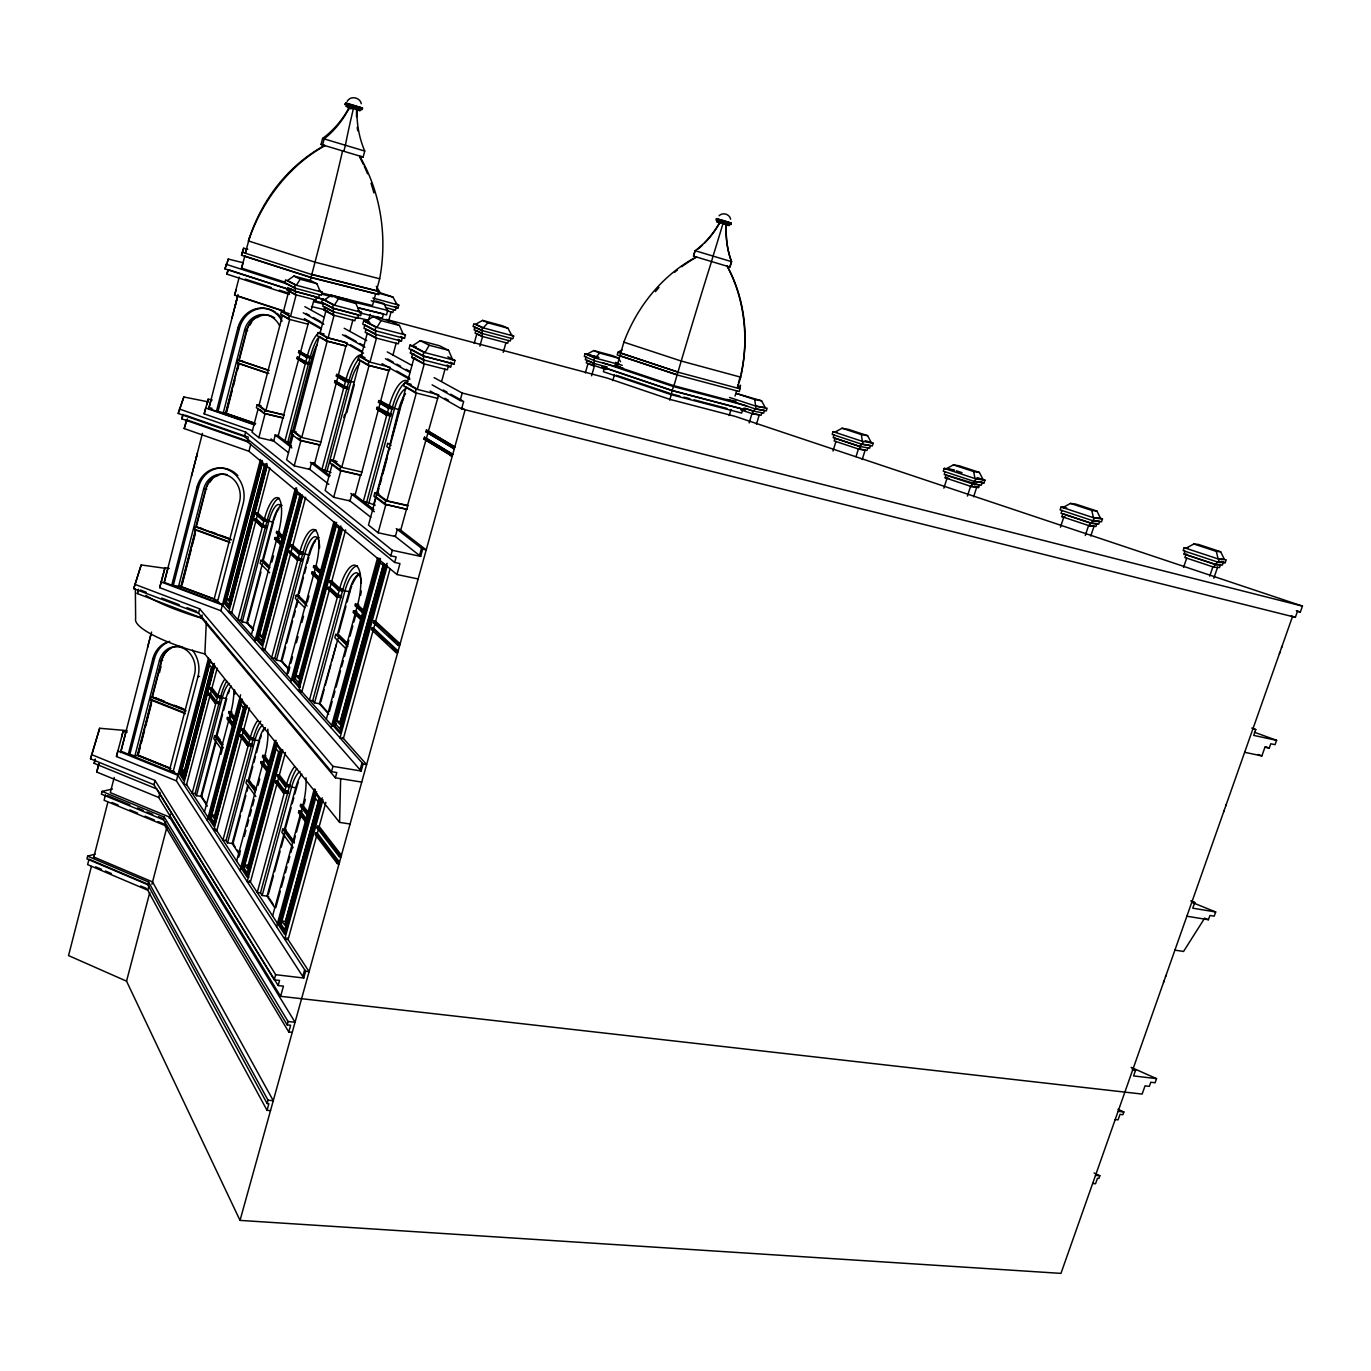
<?xml version="1.0" encoding="UTF-8"?>
<svg xmlns="http://www.w3.org/2000/svg" width="1371" height="1371" viewBox="0 0 1371 1371"><rect width="100%" height="100%" fill="white"/><g stroke="black" fill="none" stroke-linecap="round" stroke-linejoin="round"><path stroke-width="1.5" d="M350.102 824.005L339.597 822.394L340.642 778.677M339.597 822.394L204.862 653.984L206.336 621.474M622.177 349.776L617.978 352.261L617.19 354.969L677.051 374.917L739.312 391.54L740.494 385.217L739.706 387.822M737.889 384.514L737.461 387.959L740.7 377.162A145.395 121.265 -79 0 0 727.144 266.231M1131.161 1067.358L1156.541 1078.634L1155.085 1082.747L1150.8 1082.25L1149.344 1086.346L1145.042 1085.849L1142.129 1094.075L280.627 996.323L283.437 986.143L278.159 985.543L279.564 980.436L274.269 979.819L153.963 784.726L90.52 758.797L99.672 728.275L127.126 730.623M361.738 782.104L335.347 777.82L336.803 772.541L331.491 771.667L198.555 613.214L133.724 588.639L141.179 564.938L164.4 568.211M418.155 578.956L396.956 574.518L399.972 563.567L394.642 562.436L396.15 556.952L390.804 555.803L244.466 436.578L178.213 413.459L183.834 396.973L208.546 401.926M99.672 728.275L90.52 758.797M141.179 564.938L133.724 588.639M183.834 396.973L178.213 413.459M278.159 985.543L156.894 789.01L94.153 763.339L95.216 759.157M335.347 777.82L201.434 617.91L137.323 593.574L138.42 589.273M394.642 562.436L247.294 441.702L181.777 418.806L182.909 414.368M280.627 996.323L158.71 797.476L96.707 772.027L98.832 763.681M396.956 574.518L248.939 451.282L184.194 428.557L186.456 419.697M290.858 290.189L224.895 268.819L228.289 259.05L242.633 262.632M227.552 261.947L228.289 259.05M289.452 294.439L226.832 274.114L227.997 269.59L288.63 289.212M196.122 458.222L197.39 453.253L191.443 476.285M112.422 789.028L102.088 791.393L101.385 794.152L163.526 819.858L287.156 1024.891L290.635 1025.268L288.767 1031.986L292.246 1032.346M95.165 854.099L87.658 856.155L86.956 858.897L147.862 884.758L267.139 1103.552L268.887 1103.706L267.037 1110.321L270.515 1110.63M376.305 286.35L379.527 291.663L378.739 294.628L311.08 277.61L241.519 255.28L243.661 248.22L247.808 249.265M243.661 248.22L241.519 255.28M105.498 794.786L104.093 800.287L164.726 825.411L288.767 1031.986M303.745 978.02L176.379 780.87L116.449 756.501L117.872 750.948L177.836 775.283L305.63 971.234L303.745 978.02L275.674 974.695L155.06 780.493L91.583 754.598M121.608 737.118L122.996 731.737L127.229 732.097M161.144 581.955L222.41 605.005L363.109 763.99L361.156 771.016L220.902 610.763L159.687 587.662L164.983 567.783L169.216 568.382M164.983 567.783L159.687 587.662M252.624 430.717L204.193 413.871L205.701 407.992L254.166 424.787M206.695 404.891L208.152 399.184L212.248 400.006M284.688 311.56L234.595 295.159L239.205 277.148M285.734 282.409L241.519 268.116L244.843 255.966M311.834 274.354L376.477 290.686L379.664 278.793L315.022 262.169L248.477 240.97A158.111 133.124 -73.3 0 1 324.961 145.617L324.584 145.497A164.417 146.577 -85.8 0 0 249.573 237.457L245.375 253.052L246.591 249.145M91.377 866.523L68.55 955.587L126.543 981.173L240.028 1220.396L1060.965 1273.385L1292.493 616.59M93.502 858.246L107.829 802.326M110.485 791.975L114.204 777.477M120.579 752.61L151.581 632.048M164.16 582.624L202.428 433.373M254.886 424.582L208.769 408.609L238.023 294.491M234.715 307.755L237.611 296.29L232.007 318.003M147.571 647.369L150.879 634.516M169.713 641.337A27.043 23.427 80.2 0 0 152.781 659.023L128.326 754.187L134.906 755.849L138.18 755.164L170.861 768.411M178.419 586.977L203.628 489.087A21.37 18.68 85.7 0 1 226.849 475.137A21.37 18.68 85.7 0 1 239.497 501.992L213.842 600.292L218.949 602.212L217.372 602.366L243.113 503.86A27.523 24.044 85.7 0 0 226.832 469.293A27.523 24.044 85.7 0 0 196.944 487.271L171.769 585.211L181.623 586.702L215.024 599.264M282.1 321.02A28.037 24.558 -88.9 0 0 257.954 308.372A28.037 24.558 -88.9 0 0 237.783 328.337L216.481 411.266L226.335 413.322L232.196 390.598M129.971 753.844L154.426 658.8A27.009 23.41 80.2 0 1 169.37 641.697M173.38 585.074L198.538 487.271A27.489 24.027 85.7 0 1 237.869 475.634M218.058 411.369L239.359 328.543A28.003 24.524 -88.9 0 1 275.657 312.314M134.906 755.849L159.396 660.753A20.993 18.2 80.2 0 1 182.103 647.763A20.993 18.2 80.2 0 1 194.511 674.395L169.593 769.902L174.58 771.924L172.986 772.284L197.972 676.606A27.043 23.427 80.2 0 0 192.386 650.06M223.199 413.151L244.552 330.274A21.782 19.074 -88.9 0 1 260.833 314.679A21.782 19.074 -88.9 0 1 279.615 325.818M185.393 713.691L150.484 699.878L151.204 697.085L152.832 696.811M230.054 542.608L194.391 529.549L195.128 526.67L202.668 528.778M267.636 373.34L237.303 363.075L238.057 360.11L243.661 361.636M152.421 696.879L161.829 660.411A20.959 18.183 80.2 0 1 170.552 648.432M195.59 529.497L180.818 586.771L214.63 599.298M196.327 526.618L206.01 489.087M239.239 360.23L246.883 330.565A21.73 19.057 -88.9 0 1 259.068 316.05M151.581 701.678L137.768 755.25L170.467 768.497M181.229 586.737L195.453 531.537M138.18 755.164L140.305 746.921M141.367 742.791L144.555 730.417M145.617 726.287L151.478 703.614M159.447 672.664L161.041 666.477M182.137 584.68L191.066 550.097M192.111 546.035L195.265 533.816M233.276 386.468L234.869 380.264M237.526 369.93L239.137 363.726M153.963 784.726L155.06 780.493M198.555 613.214L199.686 608.861L134.821 584.32M244.466 436.578L245.632 432.088L179.344 409.021M322.613 144.915L321.037 144.435L322.596 138.437A91.96 81.386 -82.8 0 0 349.194 107.401L349.536 107.418A96.039 80.443 -85 0 1 324.19 138.865L322.613 144.915L343.83 151.29L345.423 145.206A96.57 7.626 -75.2 0 1 353.427 108.566L360.213 110.64L360.607 109.132L359.545 110.605L355.997 109.56M201.434 617.91L202.188 615.013M247.294 441.702L248.065 438.72M260.987 405.645L257.165 404.736L256.394 407.718L264.037 413.476L283.369 418.086L283.746 414.779L265.923 410.529L259.016 405.37L282.529 315.124L289.744 319.323L265.923 410.529M281.432 311.474L280.644 314.507L288.647 319.169L308.029 324.207L308.835 321.157L289.452 316.101L281.432 311.474L289.212 313.633M125.738 732.834L120.939 751.188L178.504 774.529M258.245 408.352L252.041 432.191L258.845 437.623L273.703 441.085L275.28 435.087L278.244 435.789L282.957 417.795L265.134 413.545L258.845 437.623M158.71 797.476L160.03 792.421M248.939 451.282L250.807 444.135M294.508 288.064L295.313 284.962L285.579 279.873L284.791 282.923L294.508 288.064L321.362 295.228L322.168 292.16L318.826 290.446M319.46 294.611L318.655 297.678L294.782 291.32L295.588 288.236L288.458 284.465M264.037 413.476L264.826 410.46L257.165 404.736M288.647 319.169L289.452 316.101M295.879 291.509L316.752 297.061L315.947 300.129L295.073 294.594L295.879 291.509L291.012 288.904M345.938 102.996L344.807 104.487L345.938 102.996L362.561 108.086L361.361 109.543L362.561 108.086M345.972 106.458C346.657 102.979 346.726 110.177 352.45 108.515M163.526 819.858L164.263 817.082L102.088 791.393M147.862 884.758L148.582 882.016L87.658 856.155M267.037 1110.321L147.76 890.207L148.719 886.557M164.726 825.411L165.685 821.709M176.379 780.87L208.581 657.874M220.902 610.763L260.49 459.525M214.407 663.461L183.748 780.373L179.224 773.467L209.043 659.537M266.899 463.398L228.837 608.501L223.867 602.914L261.021 461.05M354.661 105.55L353.718 108.583L346.572 106.475M209.523 661.165L214.424 665.74L185.291 776.774L183.834 776.552L180.595 771.633L209.523 661.165L210.98 661.439M266.831 466.071L230.345 605.074L228.888 604.8L225.324 600.824L262.084 460.536M126.543 981.173L149.782 892.504M151.941 884.261L167.073 826.507M169.233 818.264L170.312 814.134M184.074 778.865L180.664 773.69L210.5 659.794M229.06 607.387L225.324 603.206L262.478 461.393M181.966 769.799L209.455 664.884L211.528 667.488L183.92 772.747L181.966 769.799L184.879 770.262L211.837 667.471M226.798 598.716L262.067 464.118L264.346 466.037L228.923 601.098L226.798 598.716L229.728 599.298L264.997 464.786M309.983 281.449L315.022 262.169A156.842 3.993 -75.4 0 0 342.561 150.896L363.144 157.082L364.737 151.05A93.691 84.882 -80.4 0 1 356.974 109.697L356.631 109.68A90.297 71.909 -80.5 0 0 356.529 116.792M167.793 568.845L164.229 582.367L223.079 604.508M183.834 776.552L212.968 665.483M228.888 604.8L265.888 463.706M214.784 665.535L183.645 784.195L186.576 784.64L217.201 668.123M267.362 465.215L228.786 612.22L231.733 612.786L269.779 467.957M208.649 694.789L209.026 693.349L210.5 693.606L216.378 701.284L219.686 702.26L219.309 703.717L214.87 702.946L208.649 694.789L210.123 695.046L216.001 702.74L219.309 703.717M210.157 689.047L210.534 687.608L212.008 687.882L217.903 695.491L221.211 696.468L220.834 697.925L216.395 697.136L210.157 689.047L211.631 689.305L217.526 696.948M254.492 520.192L254.886 518.718L256.36 519.043L262.804 525.024L266.163 526.036L265.768 527.527L261.313 526.567L254.492 520.192L262.409 526.515L265.768 527.527M256.051 514.279L256.446 512.805L257.919 513.131L264.38 519.061L267.739 520.055L267.345 521.563L262.872 520.586L256.051 514.279L263.986 520.552L267.345 521.563M308.783 362.561L308.801 364.36L304.311 363.229L296.941 358.568L297.336 357.043L305.784 361.807M317.781 338.209A28.98 8.654 -76.9 0 0 310.394 356.443L310.412 358.225L305.922 357.094L298.535 352.501L298.929 350.976L307.412 355.689L284.945 440.948L289.538 442.884L312.074 357.471A22.536 6.718 -76.9 0 1 317.129 344.464M283.746 414.779L308.029 324.207M311.474 309.246L314.045 299.512M214.87 702.946L215.247 701.489L209.026 693.349M216.395 697.136L216.772 695.697L210.534 687.608M261.313 526.567L261.69 525.076L254.886 518.718M262.872 520.586L263.266 519.095L256.446 512.805M304.311 363.229L304.722 361.704L297.336 357.043M305.922 357.094L306.333 355.569L298.929 350.976M217.372 697.531L192.18 793.175L195.128 793.638L196.464 795.677L202.377 796.585M326.452 300.266L322.493 299.221L321.637 302.425L332.485 308.167L360.642 315.621L361.516 312.382L357.762 310.463M195.128 793.638L220.868 696.022A28.054 8.192 -79.5 0 1 226.798 681.13M248.254 623.068L242.307 621.92L240.833 620.258L267.345 519.712A28.448 8.449 -78.2 0 1 279.478 498.29M287.927 441.651L310.394 356.443M296.119 431.796L292.109 430.854L291.286 433.99L299.803 440.417L320.06 445.164L345.972 345.903L327.241 341.088L319.186 336.409L294.079 431.522L301.774 437.28L327.241 341.088M318.038 332.553L317.198 335.758L326.127 340.951L346.435 346.178L347.291 342.956L326.984 337.712L318.038 332.553L324.053 334.113L320.026 333.222L325.938 310.789L334.096 315.176L328.097 337.849L344.961 342.202M332.982 315.022L323.95 310.137L324.79 306.933L333.856 311.765L332.982 315.022L354.866 320.78L355.723 317.541M196.464 795.677L222.291 697.839A21.816 6.375 -79.5 0 1 229.454 683.375M242.307 621.92L268.905 521.134A22.125 6.581 -78.2 0 1 281.261 507.03M293.24 434.676L286.625 459.765L294.217 465.832L309.795 469.396L311.474 463.072L314.576 463.792L319.614 444.838L300.935 440.451L297.867 438.137M220.046 739.723L217.543 736.313L214.579 735.816L213.825 738.695L221.279 748.96M269.367 566.36L263.883 560.945L260.918 560.328L260.13 563.292L269.676 572.804M216.035 739.072L200.903 796.362L207.347 806.097M222.548 714.445L216.807 736.193L223.045 744.71M223.593 710.486L226.729 698.627L222.291 697.839M262.358 563.755L246.763 622.777L253.395 630.163M215.693 743.288L201.64 796.482L205.941 802.96M248.048 620.892L260.953 572.05M332.485 308.167L333.342 304.91L322.493 299.221M333.599 308.338L358.619 314.97L357.745 318.209L332.742 311.594L333.599 308.338L325.304 303.951M299.803 440.417L300.643 437.229L292.109 430.854M326.127 340.951L326.984 337.712M230.448 717.958L227.432 717.444L227.038 718.918L232.47 726.03M232.007 712.046L228.991 711.532L228.597 713.006L235.126 721.489M281.792 545.727L274.646 539.06L275.057 537.535L279.598 538.495M279.701 532.085L276.668 531.434L276.257 532.959L283.42 539.574M294.217 465.832L300.935 440.451M204.468 811.94L230.876 712.269A28.071 8.157 -79.5 0 0 233.91 690.984M251.373 634.876L278.039 534.193M220.902 754.376L222.548 748.155M271.852 562.024L273.497 555.889M277.285 541.545L278.913 535.393M207.295 820.441L240.611 694.84M254.749 641.542L295.451 488.127M245.94 705.465L213.807 826.25L208.786 818.59L240.576 698.799M301.963 494.845L261.861 645.604L256.343 639.4L296.547 487.853M245.906 707.796L215.401 822.411L213.876 822.189L210.277 816.722L241.073 700.684L242.616 700.958M302.374 495.548L263.421 641.954L261.878 641.662L257.919 637.241L297.113 489.618M214.339 824.948L210.294 818.813L242.101 699.073M262.015 644.353L257.868 639.691L297.01 492.292M243.558 707.23L213.927 818.127L211.768 814.871L241.039 704.643L243.335 707.539M300.215 494.126L261.895 637.721L259.513 635.081L297.13 493.44L299.683 495.565M116.449 756.501L122.996 731.737M213.876 822.189L244.912 705.482L241.073 700.684M261.878 641.662L300.815 495.205M246.969 705.448L213.739 830.329L216.807 830.792L249.505 708.036M302.563 496.559L261.844 649.563L264.929 650.145L305.664 497.245M240.353 736.381L240.748 734.873L242.29 735.13L248.717 743.545L251.836 744.059L251.818 746.098L247.157 745.31L240.353 736.381L241.896 736.638M241.964 730.349L242.359 728.841L243.901 729.098L250.345 737.444L253.446 737.975L253.446 739.997L248.785 739.226L241.964 730.349L246.077 733.965M289.658 551.159L289.247 552.719L296.719 559.694L301.397 560.67L301.826 559.111L298.261 558.048L289.658 551.159L297.13 558.134L301.826 559.111M290.909 546.498L291.32 544.938L292.863 545.264L299.941 551.776L303.06 552.427L303.077 554.398L298.398 553.404L290.909 546.498L292.451 546.823M347.36 386.793L347.394 388.713L342.681 387.547L334.593 382.406L335.021 380.812L344.224 386.022M336.289 376.014L336.718 374.403L338.277 374.797L349.554 380.624L349.125 382.235L344.412 381.069L336.289 376.014L345.526 381.172M350.102 330.377L352.844 320.111M247.157 745.31L247.568 743.785L240.748 734.873M248.785 739.226L249.196 737.701L242.359 728.841M296.719 559.694L297.13 558.134M298.398 553.404L298.809 551.845L291.32 544.938M342.681 387.547L343.127 385.919L335.021 380.812M344.412 381.069L344.841 379.441L336.718 374.403M369.485 322.322L363.658 320.797L362.749 324.19L374.934 330.634L404.514 338.397L405.439 334.97L401.84 333.119M233.704 843.731L227.517 842.839L226.026 840.56L253.446 737.975A29.648 9.134 -79.9 0 1 260.747 721.197M282.632 661.285L276.411 660.137L274.766 658.286L303.06 552.427A30.059 9.443 -78.4 0 1 316.29 530.166M331.028 472.532L325.064 470.184L348.542 382.372M208.769 408.609L211.031 400.178M227.517 842.839L255.04 740.014A23.05 7.095 -79.9 0 1 262.804 724.985M276.411 660.137L304.808 554.021A23.376 7.335 -78.4 0 1 314.113 536.952A23.376 7.335 -78.4 0 1 319.614 547.834M326.864 471.573L350.959 381.498A23.821 7.523 -76.9 0 1 359.579 363.778M334.867 460.827L331.045 459.936L330.154 463.261L339.734 470.476L361.001 475.36L388.781 370.41L369.125 365.406L360.076 360.145L333.136 460.673L341.79 467.117L369.125 365.406M358.842 356.066L357.951 359.442L367.976 365.286L389.313 370.701L390.238 367.308L368.902 361.858L358.842 356.066L364.6 357.54M366.108 328.971L365.2 332.365L375.346 337.832L398.327 343.83L399.252 340.402M370.136 314.405L368.559 320.317L356.323 317.369M299.341 595.905L296.222 595.288L295.382 598.407L304.859 607.833M343.795 417.607L344.669 414.385M369.159 334.044L376.494 337.986L370.033 361.978L360.967 356.768L367.325 333.067M255.76 790.296L248.34 780.15L258.913 740.666A23.033 7.129 -79.9 0 1 264.62 727.607M346.777 412.757L354.335 384.497M247.757 785.309L232.162 843.508L239.702 854.887M255.297 788.719L249.111 780.288L252.812 766.458M253.875 762.516L255.452 756.586M256.514 752.645L259.685 740.786L255.04 740.014M297.73 598.87L281.072 660.993L288.973 669.785M299.101 593.712L303.471 577.414M304.568 573.335L306.213 567.217M307.293 563.155L308.938 557.037M240.473 815.539L232.933 843.628L235.092 846.884M241.536 811.529L245.837 795.471M246.917 791.461L248.528 785.429M282.392 659.143L285.614 647.112M286.693 643.102L292.589 621.063M293.668 617.07L295.279 611.055M296.359 607.045L297.97 601.029M374.934 330.634L375.86 327.189L363.658 320.797M375.14 334.233L376.065 330.788L364.875 324.876L363.966 328.269L375.14 334.233L401.412 341.122L402.337 337.694M264.312 762.087L261.141 761.573L260.73 763.133L267.996 772.678M265.991 755.884L262.821 755.352L262.409 756.912L269.693 766.389M315.244 572.701L312.057 572.05L311.628 573.644L318.278 579.882M316.958 566.274L313.788 565.623L313.342 567.234L320.026 573.404M339.734 470.476L340.625 467.1L331.045 459.936M367.976 365.286L368.902 361.858M375.346 337.832L376.271 334.404L367.805 329.88M333.684 497.313L340.882 470.476L332.262 463.998L325.15 490.51L333.684 497.313L350.033 500.963L351.833 494.297L355.089 495.034L360.504 475L340.882 470.476M236.635 861.022L264.809 756.141A29.665 9.1 -79.9 0 0 267.825 729.201M286.71 674.652L315.279 568.417M238.777 857.046L240.422 850.894M244.278 836.55L245.94 830.398M247.037 826.302L248.699 820.149M249.796 816.053L251.459 809.901M252.555 805.805L254.201 799.653M258.056 785.292L259.719 779.156M288.167 673.315L289.812 667.214M290.909 663.136L292.554 657.017M296.393 642.759L298.038 636.658M301.86 622.4L303.505 616.282M307.344 602.04L308.989 595.922M375.688 300.917L383.64 303.471L387.736 310.429L386.536 314.867L357.934 307.875M239.976 870.551L275.057 740.306M290.703 682.175L333.804 522.077M388.387 321.894L391.061 311.92M281.603 749.92L247.226 877.251L241.604 868.683L276.154 740.391M300.249 687.214L298.621 686.922L292.434 679.965L334.987 522.043M248.854 873.121L247.243 872.899L243.233 866.798L276.154 744.607L277.765 744.881M341.979 528.383L300.215 682.981L298.604 682.689L294.182 677.754L335.587 524.048M393.631 309.657L392.86 312.502L386.965 310.823M248.837 877.474L243.198 868.906L277.216 742.688M298.998 685.826L294.045 680.256L336.598 522.385M278.81 751.411L247.277 868.563L244.861 864.912L276.154 748.84L278.724 752.079M339.442 526.79L298.587 678.474L295.913 675.526L336.203 526.087L339.065 528.469M396.202 307.378L395.431 310.24L385.388 307.532M371.284 300.78L398.001 307.961L398.772 305.099L395.636 303.591M247.243 872.899L280.438 749.971L276.154 744.607M298.604 682.689L340.916 525.967M298.621 686.922L341.67 527.527M249.419 871.082L281.501 752.285M282.786 749.868L247.191 881.622L250.413 882.067L285.459 752.456M342.424 529.12L298.638 691.138L301.877 691.738L345.663 529.84M275.605 782.652L276.034 781.059L277.645 781.316L284.86 790.741L288.116 791.256L288.116 793.432L283.231 792.661L275.605 782.652L277.216 782.91M277.747 774.718L277.319 776.294L284.962 786.234L289.864 787.005L290.292 785.394L286.59 784.315L279.376 774.975L277.747 774.718L285.408 784.623L290.292 785.394M327.977 588.947L328.406 587.302L330.034 587.628L337.952 595.014L341.225 595.665L341.259 597.773L336.341 596.779L327.977 588.947L329.588 589.273M329.743 582.384L330.188 580.738L331.816 581.064L339.751 588.365L343.041 589.033L343.076 591.141L338.157 590.147L329.743 582.384L331.371 582.709M376.614 409.021L377.059 407.324L378.687 407.735L391.112 414.282L390.649 415.996L385.714 414.779L376.614 409.021L385.114 413.768M378.43 402.251L378.893 400.555L380.521 400.966L392.963 407.444L392.5 409.158L387.565 407.941L378.43 402.251L392.5 409.158M392.946 355.072L396.168 343.127M283.231 792.661L283.66 791.05L276.034 781.059M284.962 786.234L285.408 784.623M336.341 596.779L336.803 595.117L328.406 587.302M338.157 590.147L338.603 588.485L330.188 580.738M385.714 414.779L386.176 413.065L377.059 407.324M387.565 407.941L388.027 406.227L378.893 400.555M286.042 786.354L257.251 892.504L260.49 892.932L262.169 895.486L268.682 896.36M339.203 590.404L309.418 700.204L312.691 700.787L314.525 702.86L320.248 703.871L328.235 712.766M260.49 892.932L289.864 784.829A31.447 10.231 -80.3 0 1 296.787 768.583M312.691 700.787L343.041 589.033A31.876 10.608 -78.6 0 1 357.505 565.863M375.226 505.162L366.64 502.146L392.449 407.118A32.476 10.899 -76.9 0 1 407.735 381.412M416.218 346.863L410.032 345.098L409.055 348.697L422.851 355.997L453.99 364.086L454.983 360.453L447.854 356.786M262.169 895.486L291.629 787.108A24.455 7.952 -80.3 0 1 300.095 771.513M314.525 702.86L344.978 590.815A24.781 8.26 -78.6 0 1 354.781 573.181A24.781 8.26 -78.6 0 1 361.344 583.138M368.662 503.688L394.557 408.421A25.261 8.483 -76.9 0 1 406.467 388.439M423.005 359.802L423.999 356.134L451.659 363.332L450.665 366.965L423.005 359.802L410.357 353.05L411.334 349.451L422.199 355.192M286.008 829.644L282.752 829.164L281.878 832.351L293.068 847.741M347.24 643.153L338.997 635.03L335.724 634.396L334.832 637.686L345.766 648.586M378.876 493.594L374.866 492.686L373.906 496.199L384.72 504.357L407.101 509.378L407.53 505.419L386.862 500.758L377.111 493.474L406.124 386.896L416.356 392.843L386.862 500.758M404.822 382.543L403.845 386.142L415.207 392.74L437.657 398.378L438.651 394.762L416.201 389.107L404.822 382.543L411.197 384.343M448.351 366.194L447.34 369.827L423.159 363.589L411.66 357.403L412.637 353.804M284.328 832.711L267.054 896.137L274.731 907.739M291.132 807.708L285.185 829.524L293.925 841.451M292.212 803.749L293.822 797.802M294.902 793.843L296.513 787.897A24.421 7.986 -80.3 0 1 298.33 782.344M338.74 632.819L345.989 606.171M347.103 602.075L349.896 591.826A24.764 8.295 -78.6 0 1 351.764 586.017M373.58 504.802L389.261 447.203M392.38 435.755L396.75 419.68M397.847 415.67L399.492 409.638L394.557 408.421M268.425 894.2L273.429 875.795M274.543 871.699L280.112 851.237M281.226 847.158L284.568 834.87M320.814 701.832L324.156 689.544M325.27 685.431L330.839 664.952M331.971 660.856L336.426 644.473M377.214 494.691L378.893 488.522M380.007 484.409L381.686 478.239M382.8 474.126L387.29 457.674M422.851 355.997L423.845 352.33L410.032 345.098M302.237 811.512L298.912 810.998L298.467 812.643L306.641 823.371M304.036 804.948L300.695 804.434L300.249 806.079L307.275 815.214M356.906 611.432L353.564 610.763L353.101 612.46L360.607 619.486M358.774 604.645L355.415 603.977L354.952 605.674L363.983 614.019M384.72 504.357L385.697 500.775L374.866 492.686M415.207 392.74L416.201 389.107M423.159 363.589L424.153 359.939L414.282 354.678M272.606 915.931L302.82 805.291A31.464 10.197 -80.3 0 0 305.973 777.717M326.332 719.244L357.608 604.782A31.893 10.574 -78.6 0 0 356.94 566.257A31.893 10.574 -78.6 0 0 339.751 588.365M406.553 508.967L400.709 530.2L397.282 529.446L395.345 536.507L378.122 532.753L385.902 504.322L407.101 509.378M275.845 907.585L280.301 891.236M281.432 887.157L284.208 876.943M285.339 872.864L287.002 866.729M288.116 862.65L289.795 856.532M290.909 852.436L292.589 846.318M293.702 842.24L295.382 836.104M296.496 832.026L300.952 815.676M329.417 711.549L332.193 701.369M333.307 697.291L334.97 691.19M336.084 687.111L340.539 670.813M341.653 666.734L343.333 660.633M344.447 656.555L348.902 640.257M349.999 636.178L352.793 625.999M353.907 621.92L355.569 615.802M276.582 926.71L314.302 788.942M331.062 727.761L377.556 557.894M322.236 797.785L284.688 934.456L278.382 924.808L315.467 789.353M386.331 564.406L339.939 733.331L332.964 725.499L378.79 558.203M321.465 802.258L286.385 930.001L284.688 929.778L280.164 922.906L315.519 793.895L317.198 794.169M387.119 563.258L341.568 729.098L339.871 728.806L334.884 723.22L380.041 558.425M285.339 933.068L280.061 925.031L316.598 791.684M340.248 732.063L334.661 725.79L380.487 558.563M281.963 921.004L315.553 798.453L318.449 802.086L284.688 925.099L281.963 921.004L285.339 921.432L318.929 798.985M336.803 720.94L380.144 562.795L383.366 565.503L339.802 724.282L336.803 720.94L340.179 721.54L383.554 563.515M284.688 929.778L320.334 799.927L315.519 793.895M339.871 728.806L384.857 564.938M323.008 799.721L284.705 939.152L288.099 939.581L325.852 802.309M387.273 565.863L340.008 737.889L343.418 738.472L390.135 568.622M274.269 979.819L275.674 974.695M331.491 771.667L332.947 766.355L199.686 608.861M390.804 555.803L392.329 550.302L245.632 432.088M315.656 832.934L337.78 861.879L339.511 862.136L317.352 833.191L315.656 832.934L315.193 834.613L337.3 863.61L339.048 863.85M340.968 856.944L339.22 856.686L317.044 827.895L317.506 826.216L319.203 826.473L341.448 855.213L339.7 854.956L317.506 826.216M372.004 627.969L396.373 650.711L398.138 651.036L373.717 628.312L372.004 627.969L371.524 629.7L395.876 652.493L397.641 652.836L391.54 647.129M399.629 645.672L397.881 645.33L373.443 622.76L373.923 621.012L375.637 621.354L400.126 643.873L398.378 643.53L373.923 621.012M423.965 439.011L452.241 456.217L423.965 439.011L424.462 437.212L452.756 454.367L424.462 437.212M425.935 431.831L454.298 448.814L425.935 431.831L426.432 430.031L454.812 446.963L426.432 430.031M407.53 505.419L437.657 398.378M441.805 380.778L445.027 369.073M474.195 343.418L476.868 333.736L482.575 336.409L479.867 346.143M287.156 1024.891L288.081 1021.515L164.263 817.082M386.314 319.409L607.473 378.156L669.905 399.389L735.079 416.356L1302.45 606.102L1300.342 612.066L1297.463 611.346L1295.372 617.31L461.599 408.884L463.672 401.412L460.142 400.521L462.216 393.049L434.11 377.625M267.139 1103.552L268.065 1100.227L148.582 882.016M481.632 330.428L482.403 327.635L473.869 323.71L473.098 326.487L481.632 330.428L512.857 338.826L513.628 336.049L510.115 334.455M302.768 976.512L304.653 969.743M360.093 769.799L362.03 762.773M419.509 555.478L421.531 548.194M481.684 333.359L482.455 330.565L474.863 327.052L474.109 329.828L481.684 333.359L510.286 341.036L511.075 338.26M392.329 550.302L420.691 556.403L422.714 549.12L396.27 528.675M481.735 336.289L482.506 333.496L475.874 330.394L475.103 333.17L481.735 336.289L507.733 343.23L508.504 340.454M337.3 863.61L337.78 861.879M339.22 856.686L339.7 854.956M395.876 652.493L396.373 650.711M397.881 645.33L398.378 643.53M450.476 455.806L450.99 453.955M452.533 448.386L453.047 446.535M240.028 1220.396L465.129 409.775L461.444 407.684M204.193 413.871L208.152 399.184M503.243 352.347L505.95 342.664M598.836 357.437L585.091 353.735L584.32 356.426L594.448 360.676L593.677 363.384L607.267 367.034M586.085 356.991L585.314 359.682L593.677 363.384M585.348 372.912L588.039 363.504L594.329 366.297L591.604 375.774M585.091 353.735L594.517 357.848L593.746 360.573L623.411 368.542L615.699 365.2M593.609 366.211L594.397 363.486L587.062 360.247L586.291 362.938L605.965 369.502M612.734 380.675L614.499 374.609M681.713 266.694A150.159 129.714 -78 0 1 696.691 257.08L696.228 256.96A145.223 123.818 -68.9 0 0 623.874 342.167L616.83 366.52L673.932 385.714L731.377 400.88M96.707 772.027L99.055 763.921M720.083 222.822L716.896 221.691L726.407 224.655A82.654 69.544 -75.3 0 0 731.6 261.69L730.006 267.088L693.52 256.137L695.114 250.687A85.91 74.874 -78.8 0 0 719.689 222.565L719.741 222.65A82.688 68.156 -73.3 0 1 704.763 242.89M716.348 218.537L716.09 220.114L730.932 224.57L731.257 223.01L716.485 218.76M717.016 221.862L717.307 220.337L723.357 222.085M671.053 394.625L603.377 371.695L604.542 367.634L672.27 390.495L742.876 409.055L741.66 413.099L671.053 394.625L673.367 386.536L602.914 362.835M669.716 400.075L671.516 393.923L679.725 396.082M673.932 385.714L681.216 361.036A143.115 2.519 -73.5 0 1 711.515 261.553L713.074 256.051A87.521 1.594 -73.6 0 0 722.997 223.524L723.751 220.68L717.444 218.983M234.595 295.159L236.138 289.915M725.156 224.347L729.183 225.512L729.595 224.159M730.846 224.381L731.257 223.01M729.8 267.019L731.411 261.587A85.79 73.263 -70.8 0 1 726.373 224.57M94.153 763.339L95.319 759.431M738.421 382.766L740.511 375.774M729.201 415.533L731 409.501M735.045 396.048L736.655 390.649M749.149 422.936L751.994 413.511L759.294 414.779L756.466 424.153M740.683 409.843L752.576 413.802L753.399 411.094L763.698 413.099L764.504 410.409L754.804 408.678L753.981 411.386L743.905 408.044M755.387 408.969L756.192 406.262L767.109 408.232L766.303 410.906L755.387 408.969L726.784 399.492L736.056 401.189M761.899 412.602L761.094 415.276L752.576 413.802M241.519 268.116L242.856 263.729M837.184 432.362L833.054 431.659L832.197 434.418L862.222 444.358L872.316 445.986L873.173 443.244L865.238 440.622M834.031 434.915L833.174 437.675L860.662 446.792L861.536 444.033L870.516 445.489L869.66 448.214L859.977 446.466L834.99 438.172L834.151 440.914L859.12 449.225L867.003 450.459L867.86 447.717M833.002 451.025L835.967 441.428M856.035 456.612L858.435 448.9L865.187 449.962L862.205 459.525M859.12 449.225L859.977 446.466M862.222 444.358L863.079 441.582L833.054 431.659M248.477 240.97L249.573 237.457M137.323 593.574L138.505 589.821M953.633 469.807L944.191 468.385L943.282 471.196L974.85 481.649L984.035 482.935L984.944 480.141L977.112 477.554M945.133 471.71L944.225 474.52L973.136 484.1L981.31 485.231L982.219 482.438L974.044 481.29L973.136 484.1M979.494 484.734L978.586 487.528L971.422 486.568L945.167 477.828L946.059 475.034L977.694 484.477M943.865 488.145L947.001 478.342M967.446 496.045L970.617 486.191L976.769 487.013L973.616 496.799M971.422 486.568L972.33 483.74M974.85 481.649L975.758 478.822L984.944 480.141M1065.301 507.544L1061.068 507.013L1060.126 509.892L1093.338 520.894L1101.513 521.803L1102.473 518.941L1098.582 517.655M1061.977 510.406L1061.034 513.268L1091.453 523.362L1098.719 524.15L1099.679 521.288L1092.413 520.483L1091.453 523.362M1061.925 516.661L1062.868 513.782L1090.511 522.951L1096.886 523.653L1095.943 526.498L1089.551 525.847L1061.925 516.661L1065.216 517.021M1060.468 527.184L1063.776 517.158M184.194 428.557L187.416 418.892M1085.266 535.495L1088.625 525.436L1094.109 526.001L1090.768 535.992M1089.551 525.847L1090.511 522.951M1093.338 520.894L1094.298 517.998L1102.473 518.941M1184.167 547.697L1183.173 550.645L1218.185 562.23L1225.211 562.71L1226.222 559.779L1219.196 559.282L1184.167 547.697L1187.852 548.006M1216.094 564.732L1217.105 561.767L1223.36 562.213L1222.349 565.126L1216.094 564.732L1184.03 554.09L1185.024 551.159M1183.55 567.371L1186.738 558.048M1209.702 576.128L1212.941 566.754M1214.003 567.217L1215.014 564.269L1220.516 564.629L1219.505 567.56L1214.003 567.217L1184.887 557.534L1185.881 554.604L1215.014 564.269M1218.185 562.23L1219.196 559.282M1213.815 578.202L1217.654 567.046M181.777 418.806L183.166 414.865M1132.052 1068.883L1135.514 1070.425L1133.577 1075.927L1156.541 1078.634M1190.782 900.901L1194.758 902.495L1192.753 908.185L1215.683 911.955L1214.192 916.188L1209.908 915.485L1208.417 919.718L1186.875 916.222M1251.757 728.087L1255.767 729.561L1253.711 735.404L1276.59 740.323L1275.047 744.676L1270.78 743.768L1269.238 748.12L1264.953 747.212L1261.868 755.918L1244.645 752.302M1094.058 1173.01L1099.85 1175.752L1098.891 1178.443L1097.451 1178.323L1095.549 1183.739L1092.653 1183.481M1118.033 1109.293L1123.86 1111.95L1122.9 1114.692L1120.021 1114.366L1118.085 1119.85L1115.189 1119.541M226.832 274.114L228.254 270.515M224.895 268.819L227.175 263.403M448.557 350.325L429.226 345.252L425.01 352.484L412.328 345.835L420.297 340.676L439.44 345.715L448.557 350.325L452.67 359.682M399.458 325.493L381.087 320.625L376.991 327.343L365.783 321.482L373.186 316.581L391.386 321.414L399.458 325.493L403.28 334.267M355.912 303.471L338.431 298.792L334.455 305.082L324.481 299.855L331.388 295.193L348.731 299.838L355.912 303.471L359.476 311.731M1204.115 919.016L1183.55 951.457L1174.913 950.137M316.924 283.746L300.249 279.256L296.393 285.151L287.464 280.489L293.942 276.034L310.497 280.489L316.924 283.746L320.266 291.543M347.189 101.368C350.359 95.353 360.007 97.255 361.31 103.716M618.647 358.225L599.624 353.067L595.237 357.951L586.857 354.301L593.729 350.548L612.648 355.672L618.647 358.225L620.532 361.755M507.955 328.235L487.939 322.819L483.243 327.772L475.634 324.276L482.592 320.403L502.506 325.801L507.955 328.235L511.846 335.484M719.072 215.744C722.706 211.939 729.663 214.116 730.64 219.206M834.87 432.173L842.068 428.249L848.46 429.38L867.62 435.67L871.373 442.747M953.393 464.889L973.65 471.555L974.952 478.462L983.127 479.627L979.374 472.412L959.237 465.797L953.393 464.889L946.024 468.899L954.405 470.15M1070.494 503.414L1091.796 510.423L1093.373 517.587L1100.639 518.427L1096.903 511.057L1075.704 504.1L1070.494 503.414L1062.919 507.527L1066.672 507.99M1186.035 548.211L1193.815 543.996L1198.34 544.407L1220.653 551.759L1224.372 559.282L1218.133 558.82L1216.266 551.382L1193.815 543.996M1163.516 982.459L1164.013 981.053M1165.487 976.855L1165.984 975.449M1223.686 811.786L1224.183 810.347M1225.708 806.011L1226.222 804.571M150.484 699.878L152.112 699.621M197.972 676.606L199.566 676.366M159.396 660.753L162.635 660.291M152.781 659.023L154.426 658.8M213.842 600.292L216.995 600.001M1279.383 653.778L1279.897 652.305M1281.474 647.849L1281.988 646.358M194.391 529.549L195.984 529.48M203.628 489.087L206.798 489.07M196.944 487.271L198.538 487.271M1184.03 554.09L1187.286 554.347M1216.266 551.382L1220.653 551.759M268.065 1100.227L273.275 1100.707L152.558 881.913L93.811 857.012M1095.515 1175.358L1099.85 1175.752M237.303 363.075L238.862 363.229L225.941 413.305L254.423 423.056M288.081 1021.515L295.056 1022.269L169.541 817.099L110.314 792.644M1118.085 1111.333L1123.86 1111.95M305.63 971.234L309.109 971.645L286.882 937.747M1132.635 1070.065L1135.514 1070.425M1091.796 510.423L1096.903 511.057M237.783 328.337L239.359 328.543M244.552 330.274L247.654 330.668M280.164 922.906L281.843 923.129M278.382 924.808L280.061 925.031M730.315 222.856L723.768 220.731M241.604 868.683L243.198 868.906M945.167 477.828L948.835 478.342M244.861 864.912L248.065 865.358M243.233 866.798L244.826 867.02M226.026 840.56L222.925 840.115L250.345 737.444A29.665 9.1 -79.9 0 1 257.628 720.649M210.277 816.722L211.802 816.962M208.786 818.59L210.294 818.813M973.65 471.555L979.374 472.412M317.044 827.895L318.74 828.153M211.768 814.871L214.819 815.317M180.595 771.633L182.052 771.873L185.291 776.774M179.224 773.467L180.664 773.69M283.66 791.05L288.561 791.821M284.414 792.335L288.116 793.432M320.334 799.927L322.031 800.201M291.629 787.108L296.513 787.897M873.173 443.244L862.393 441.256L861.331 434.59L842.068 428.249M332.947 766.355L361.156 771.016M247.568 743.785L252.213 744.573M280.438 749.971L282.049 750.245M248.322 745.053L251.818 746.098M363.109 763.99L366.605 764.572L342.544 737.478M1191.862 902.015L1194.758 902.495M249.196 737.701L253.841 738.472M861.331 434.59L867.62 435.67M332.964 725.499L334.661 725.79M244.912 705.482L246.437 705.757M215.247 701.489L219.686 702.26M334.884 723.22L336.563 723.528M216.772 695.697L221.211 696.468M292.434 679.965L294.045 680.256M295.913 675.526L299.135 676.109M294.182 677.754L295.776 678.045M754.753 399.527L761.573 400.795L765.326 407.735L755.61 405.97L754.753 399.527L736.416 393.494L761.573 400.795M274.766 658.286L271.647 657.703L299.941 551.776A30.076 9.408 -78.4 0 1 315.57 530.388A30.076 9.408 -78.4 0 1 315.827 566.36L321.894 571.947M256.343 639.4L257.868 639.691M259.513 635.081L262.581 635.664M257.919 637.241L263.421 641.954M240.833 620.258L237.869 619.692L264.38 519.061A28.465 8.415 -78.2 0 1 278.673 498.393A28.465 8.415 -78.2 0 1 278.587 532.137L282.649 535.872M338.106 638.32L319.426 703.734L328.732 714.102M223.867 602.914L225.324 603.206M373.443 622.76L379.75 627.318M225.324 600.824L226.798 601.115M336.803 595.117L341.722 596.128M338.603 588.485L343.521 589.479M344.978 590.815L349.896 591.826M298.809 551.845L303.505 552.821M304.808 554.021L309.486 554.998A23.358 7.386 -78.4 0 1 313.256 544.715M299.529 553.336L303.077 554.398M274.646 539.06L277.679 539.694M268.905 521.134L273.377 522.094L263.146 560.79L269.984 567.543M261.69 525.076L266.163 526.036M422.714 549.12L426.227 549.874L399.218 529.052M1252.888 728.926L1255.767 729.561M263.266 519.095L267.739 520.055M366.64 502.146L363.349 501.409L389.158 406.296A32.51 10.865 -76.9 0 1 407.238 380.967M385.697 500.775L408.078 505.83M325.064 470.184L321.928 469.465L345.955 379.544A30.642 9.648 -76.9 0 1 362.372 355.295M340.625 467.1L361.91 472.018M333.136 460.673L337.026 461.581M300.643 437.229L320.9 441.993M264.826 410.46L284.157 415.07M390.187 443.793L398.67 409.432A25.244 8.517 -76.9 0 1 405.508 393.751M311.491 306.538L325.75 309.983M315.57 301.106L323.659 303.077L322.802 306.281L332.742 311.594M313.908 301.706L324.259 304.225M359.493 312.794L382.286 318.329L383.486 313.89L358.619 307.79M315.107 297.147L323.385 299.169M315.022 297.37L325.235 299.872M386.176 413.065L391.112 414.282M386.828 414.847L390.649 415.996M321.996 293.034L372.518 305.527L375.688 293.651L311.046 277.388L244.604 256.069M322.356 294.302L332.57 296.822M346.863 300.352L387.736 310.429M388.027 406.227L392.963 407.444M334.593 382.406L347.394 388.713M343.127 385.919L347.823 387.085M344.841 379.441L349.554 380.624M350.959 381.498L354.095 382.286M296.941 358.568L305.39 363.349M304.722 361.704L309.195 362.835M379.527 291.663L311.885 274.577L242.29 252.264M462.216 393.049L1302.45 606.102M298.535 352.501L307.001 357.214M306.333 355.569L310.823 356.7M360.967 356.768L364.875 357.762M410.357 353.05L414.265 354.061M411.66 357.403L415.653 358.431M423.845 352.33L454.983 360.453M360.007 107.486L361.31 107.795L347.12 103.545M322.596 138.437L364.737 151.05M745.55 409.946L672.15 390.666L601.749 366.897M683.821 397.144L689.99 398.755M694.086 399.835L726.904 408.421M673.367 386.536L746.767 405.902M323.95 310.137L327.875 311.183M365.783 321.482L369.776 322.528M375.86 327.189L405.439 334.97M333.342 304.91L361.516 312.382M375.962 316.667L382.166 318.312M740.134 388.85L677.874 372.158L617.978 352.261M295.313 284.962L322.168 292.16M588.776 354.815L598.424 357.42M372.861 298.021L398.772 305.099M482.403 327.635L513.628 336.049M594.517 357.848L622.211 365.32M740.7 377.162L681.216 361.036L623.874 342.167M378.585 292.212L392.963 297.096L396.973 304.516M377.642 292.931L392.963 297.096M209.06 407.53L212.059 408.335M202.822 618.441L197.424 616.933A89.92 17.943 14.4 0 1 145.857 595.391M204.862 653.984L191.135 650.162A80.615 17.257 14.3 0 1 135.643 618.612L135.352 589.05M693.52 256.137L695.114 250.687L731.6 261.69M345.543 104.504L354.266 107.075M321.037 144.435L324.893 145.6M361.173 156.483L363.144 157.082M722.963 223.456L729.183 225.512M354.112 107.075L362.167 109.594M226.044 264.277L288.047 284.311M245.22 279.101L271.338 287.567M279.358 290.172L289.401 293.445M237.663 295.896L284.414 311.2M956.324 470.784L962.065 472.687M729.509 397.436L756.192 406.262M944.191 468.385L975.758 478.822M1061.068 507.013L1094.298 517.998M980.128 481.649L984.035 482.935M1221.355 561.442L1225.211 562.71M745.464 408.472L753.399 411.094M620.737 352.998L677.977 372.021M619.966 355.706L677.171 374.763M974.575 486.191L978.586 487.528M1296.298 610.712L1300.342 612.066M1291.311 615.939L1295.372 617.31M269.179 370.427L238.845 360.196L246.489 330.514A21.747 19.057 -88.9 0 1 274.697 317.935M238.057 360.11L268.408 370.359M616.453 375.277L669.562 393.254M268.785 373.443L238.468 363.195L225.564 413.271L255.691 423.708M184.879 415.07L248.459 437.229M188.41 420.4L249.299 441.668M1254.482 732.268L1276.59 740.323M210.586 531.674L216.532 533.85M220.491 535.29L228.409 538.186M231.596 539.677L195.933 526.635L205.616 489.087A21.336 18.663 85.7 0 1 227.175 474.657M195.128 526.67L230.808 539.711M1265.227 746.647L1269.238 748.12M197.561 530.234L229.248 541.819M1257.858 754.444L1261.868 755.918M140.356 590.01L146.2 592.221M161.744 598.099L179.241 604.731M187.004 607.679L196.721 611.363M154.769 697.582L164.469 701.404M174.151 705.242L183.851 709.064M154.357 697.65L164.057 701.472M175.694 706.065L183.457 709.133M184.982 709.972L152.027 696.948L161.435 660.462A20.976 18.183 80.2 0 1 182.497 646.958M151.204 697.085L186.13 710.881M184.657 712.714L151.701 699.69L137.357 755.335L170.073 768.583M1191.913 902.358L1215.683 911.955M1204.441 918.107L1208.417 919.718M107.384 795.557L129.919 804.88M137.443 807.982L143.184 810.364M147.023 811.94L152.764 814.323M158.505 816.688L162.344 818.281M112.131 802.532L118.009 804.966M129.799 809.85L137.648 813.106M145.069 816.173L154.357 820.029M158.076 821.555L163.646 823.868M149.199 884.723L89.012 859.171L87.624 864.621L147.76 890.207M95.644 866.849L101.505 869.334M105.413 870.996L111.291 873.498M140.63 885.974L146.491 888.477M593.729 350.548L599.624 353.067M615.562 362.321L618.989 363.795M614.791 364.994L621.646 367.976M482.592 320.403L487.939 322.819M394.865 306.436L398.001 307.961M293.942 276.034L300.249 279.256M331.388 295.193L338.431 298.792M373.186 316.581L381.087 320.625M420.297 340.676L429.226 345.252M400.915 336.529L404.514 338.397M450.425 362.235L453.99 364.086M398.138 339.391L401.412 341.122M446.946 365.012L450.665 366.965M287.67 287.516L294.782 291.32M286.967 290.224L295.073 294.594M304.859 306.676L323.59 316.958M344.19 328.269L366.674 340.608M387.29 351.919L411.626 365.286M305.956 313.411L309.657 315.484M313.376 317.558L320.797 321.705M344.909 335.158L356.049 341.362M359.768 343.436L363.469 345.509M387.599 358.962L393.169 362.081M396.87 364.155L400.589 366.211M406.159 369.33L409.86 371.387M443.261 390.032L446.98 392.106M450.682 394.18L461.821 400.383M303.248 312.794L323.796 324.276M342.476 334.73L364.892 347.257M385.44 358.739L409.706 372.329M432.122 384.857L460.142 400.521M304.379 318.62L321.003 328.046M350.565 344.824L361.653 351.096M396.767 371.01L409.706 378.345M444.804 398.241L448.506 400.349M304.345 319.512L321.003 328.971M343.196 341.602L363.555 353.17M382.046 363.675L409.809 379.441M430.151 391.009L461.599 408.884M320.026 333.222L328.097 337.849M391.043 445.438L387.736 443.21L386.793 446.62L390.118 448.848M259.616 409.398L262.375 411.471M384.274 503.106L376.151 496.988L368.491 525.076L378.122 532.753M277.679 435.344L291.509 446.021M313.119 462.678L330.188 475.84M353.632 493.92L373.889 509.532M275.04 434.898L291.886 447.923M310.394 462.25L328.92 476.577M350.805 493.509L374.386 511.743M270.927 438.891L288.578 452.738M308.715 468.556L328.869 484.357M349.005 500.158L370.821 517.278M394.334 535.718L420.691 556.403M357.608 604.782L363.298 610.009M276.668 531.434L282.392 536.712M313.788 565.623L321.791 573.009M355.415 603.977L364.463 612.289M278.176 533.662L283.608 538.649M316.907 569.376L319.94 572.17M335.347 586.377L339.305 590.027M357.146 606.479L362.835 611.723M388.918 635.784L395.037 641.439M301.397 560.67L297.85 559.625L293.617 555.666M276.976 538.22L282.375 543.259M314.096 572.787L320.146 578.425M355.74 611.569L362.835 618.184M275.057 537.535L282.203 544.201M312.057 572.05L320.043 579.505M353.564 610.763L361.07 617.773M276.565 539.746L281.963 544.801M315.176 575.803L318.192 578.631M356.7 614.602L360.95 618.561M379.339 635.733L386.965 642.862M298.552 595.751L306.71 603.806M338.174 634.859L347.788 644.353M269.247 567.388L262.409 560.636L272.623 521.94A22.107 6.598 -78.2 0 1 282.1 505.316M305.922 603.634L297.781 595.597L308.698 554.844A23.358 7.369 -78.4 0 1 319.015 537.552M346.966 644.199L337.369 634.704L349.074 591.655A24.764 8.295 -78.6 0 1 360.384 573.661M260.918 560.328L269.11 568.434M296.222 595.288L307.053 606.016M335.724 634.396L347.891 646.444M250.91 626.016L253.566 628.981M247.517 622.914L252.83 628.826M281.86 661.148L288.441 668.465M230.705 611.62L256.188 640.308M263.266 648.26L291.577 680.136M300.078 689.699L332.639 726.339M230.876 712.269L234.578 717.067M264.809 756.141L269.419 762.105M302.82 805.291L309.298 813.654M228.991 711.532L235.538 719.998M262.821 755.352L268.905 763.236M300.695 804.434L307.738 813.551M230.482 713.743L235.418 720.152M281.346 779.671L286.162 785.926M331.816 845.084L338.346 853.55M229.3 718.181L234.235 724.625M263.146 762.379L267.722 768.36M301.037 811.855L306.196 818.607M227.432 717.444L233.944 725.962M261.141 761.573L268.425 771.102M298.912 810.998L305.922 820.184M228.923 719.655L232.607 724.488M243.181 738.335L245.752 741.694M279.615 786.046L282.015 789.199M301.877 815.197L307.035 821.932M318.123 836.481L321.825 841.314M327.96 849.352L334.113 857.406M253.601 785.48L256.086 788.856M222.308 744.59L216.07 736.073L225.992 698.49A21.799 6.392 -79.5 0 1 231.271 685.98M294.354 843.045L284.38 829.404L295.708 787.759A24.438 7.986 -80.3 0 1 301.894 774.135M214.579 735.816L223.302 747.761M255.417 791.735L246.78 779.91L245.975 782.944L255.829 796.5M282.752 829.164L292.709 842.788M237.252 850.123L239.411 853.379M268.956 897.902L273.36 904.534M186.336 784.263L208.546 818.161M215.555 828.872L241.279 868.134M249.471 880.628L277.542 923.454M209.66 482.523A21.319 18.646 85.7 0 1 211.802 479.781M215.727 476.594A21.319 18.646 85.7 0 1 218.709 475.171M249.676 325.475A21.713 19.04 -88.9 0 1 251.63 322.425M256.788 317.695A21.713 19.04 -88.9 0 1 259.839 316.153M261.415 315.621A21.713 19.04 -88.9 0 1 264.706 315.022M276.993 313.308A28.003 24.524 -88.9 0 1 280.661 316.89M286.59 784.315A31.464 10.197 -80.3 0 1 294.508 766.783M217.903 695.491A28.071 8.157 -79.5 0 1 224.655 679.382M307.412 355.689A28.997 8.62 -76.9 0 1 320.146 332.228M361.207 590.867A24.781 8.26 -78.6 0 1 360.71 595.083M234.561 689.767A21.816 6.375 -79.5 0 1 234.767 694.377M305.287 799.31A24.455 7.952 -80.3 0 1 304.311 803.423M349.091 380.333A30.625 9.683 -76.9 0 1 359.133 358.568M357.694 130.776A90.297 71.909 -80.5 0 1 357.231 127.332M702.569 245.032A82.688 68.156 -73.3 0 1 698.01 249.042M206.524 487.339A21.336 18.646 85.7 0 1 217.92 475.154M260.661 315.501A21.73 19.057 -88.9 0 1 263.935 314.919M228.289 693.589A21.799 6.409 -79.5 0 1 229.471 690.641M313.976 543.344A23.358 7.386 -78.4 0 1 315.467 541.014M352.484 584.235A24.764 8.295 -78.6 0 1 358.876 574.706M273.874 520.295A22.107 6.615 -78.2 0 1 276.222 513.714M276.873 512.291A22.107 6.615 -78.2 0 1 278.896 508.727M260.216 738.969A23.033 7.129 -79.9 0 1 261.364 735.507M263.301 731.051A23.033 7.129 -79.9 0 1 265.391 727.744M401.446 403.588A25.226 8.517 -76.9 0 1 403.76 398.241M359.579 156.003A161.11 139.996 -86.5 0 1 379.664 278.793M359.87 157.545A166.234 147.28 -75.5 0 1 363.486 164.64M364.343 166.457A166.234 147.28 -75.5 0 1 367.531 173.809M371.01 183.251A166.234 147.28 -75.5 0 1 373.923 192.917M727.35 266.282A150.176 132.73 -70.2 0 1 741.025 374.043M655.407 291.646A150.159 129.714 -78 0 1 659.005 287.464M674.652 272.246A150.159 129.714 -78 0 1 677.445 269.967M288.853 290.841L283.317 312.091L290.549 316.255L296.153 294.765L288.853 290.841M413.939 358.157L407.101 383.314L417.35 389.21L424.307 363.726L413.939 358.157"/></g></svg>
